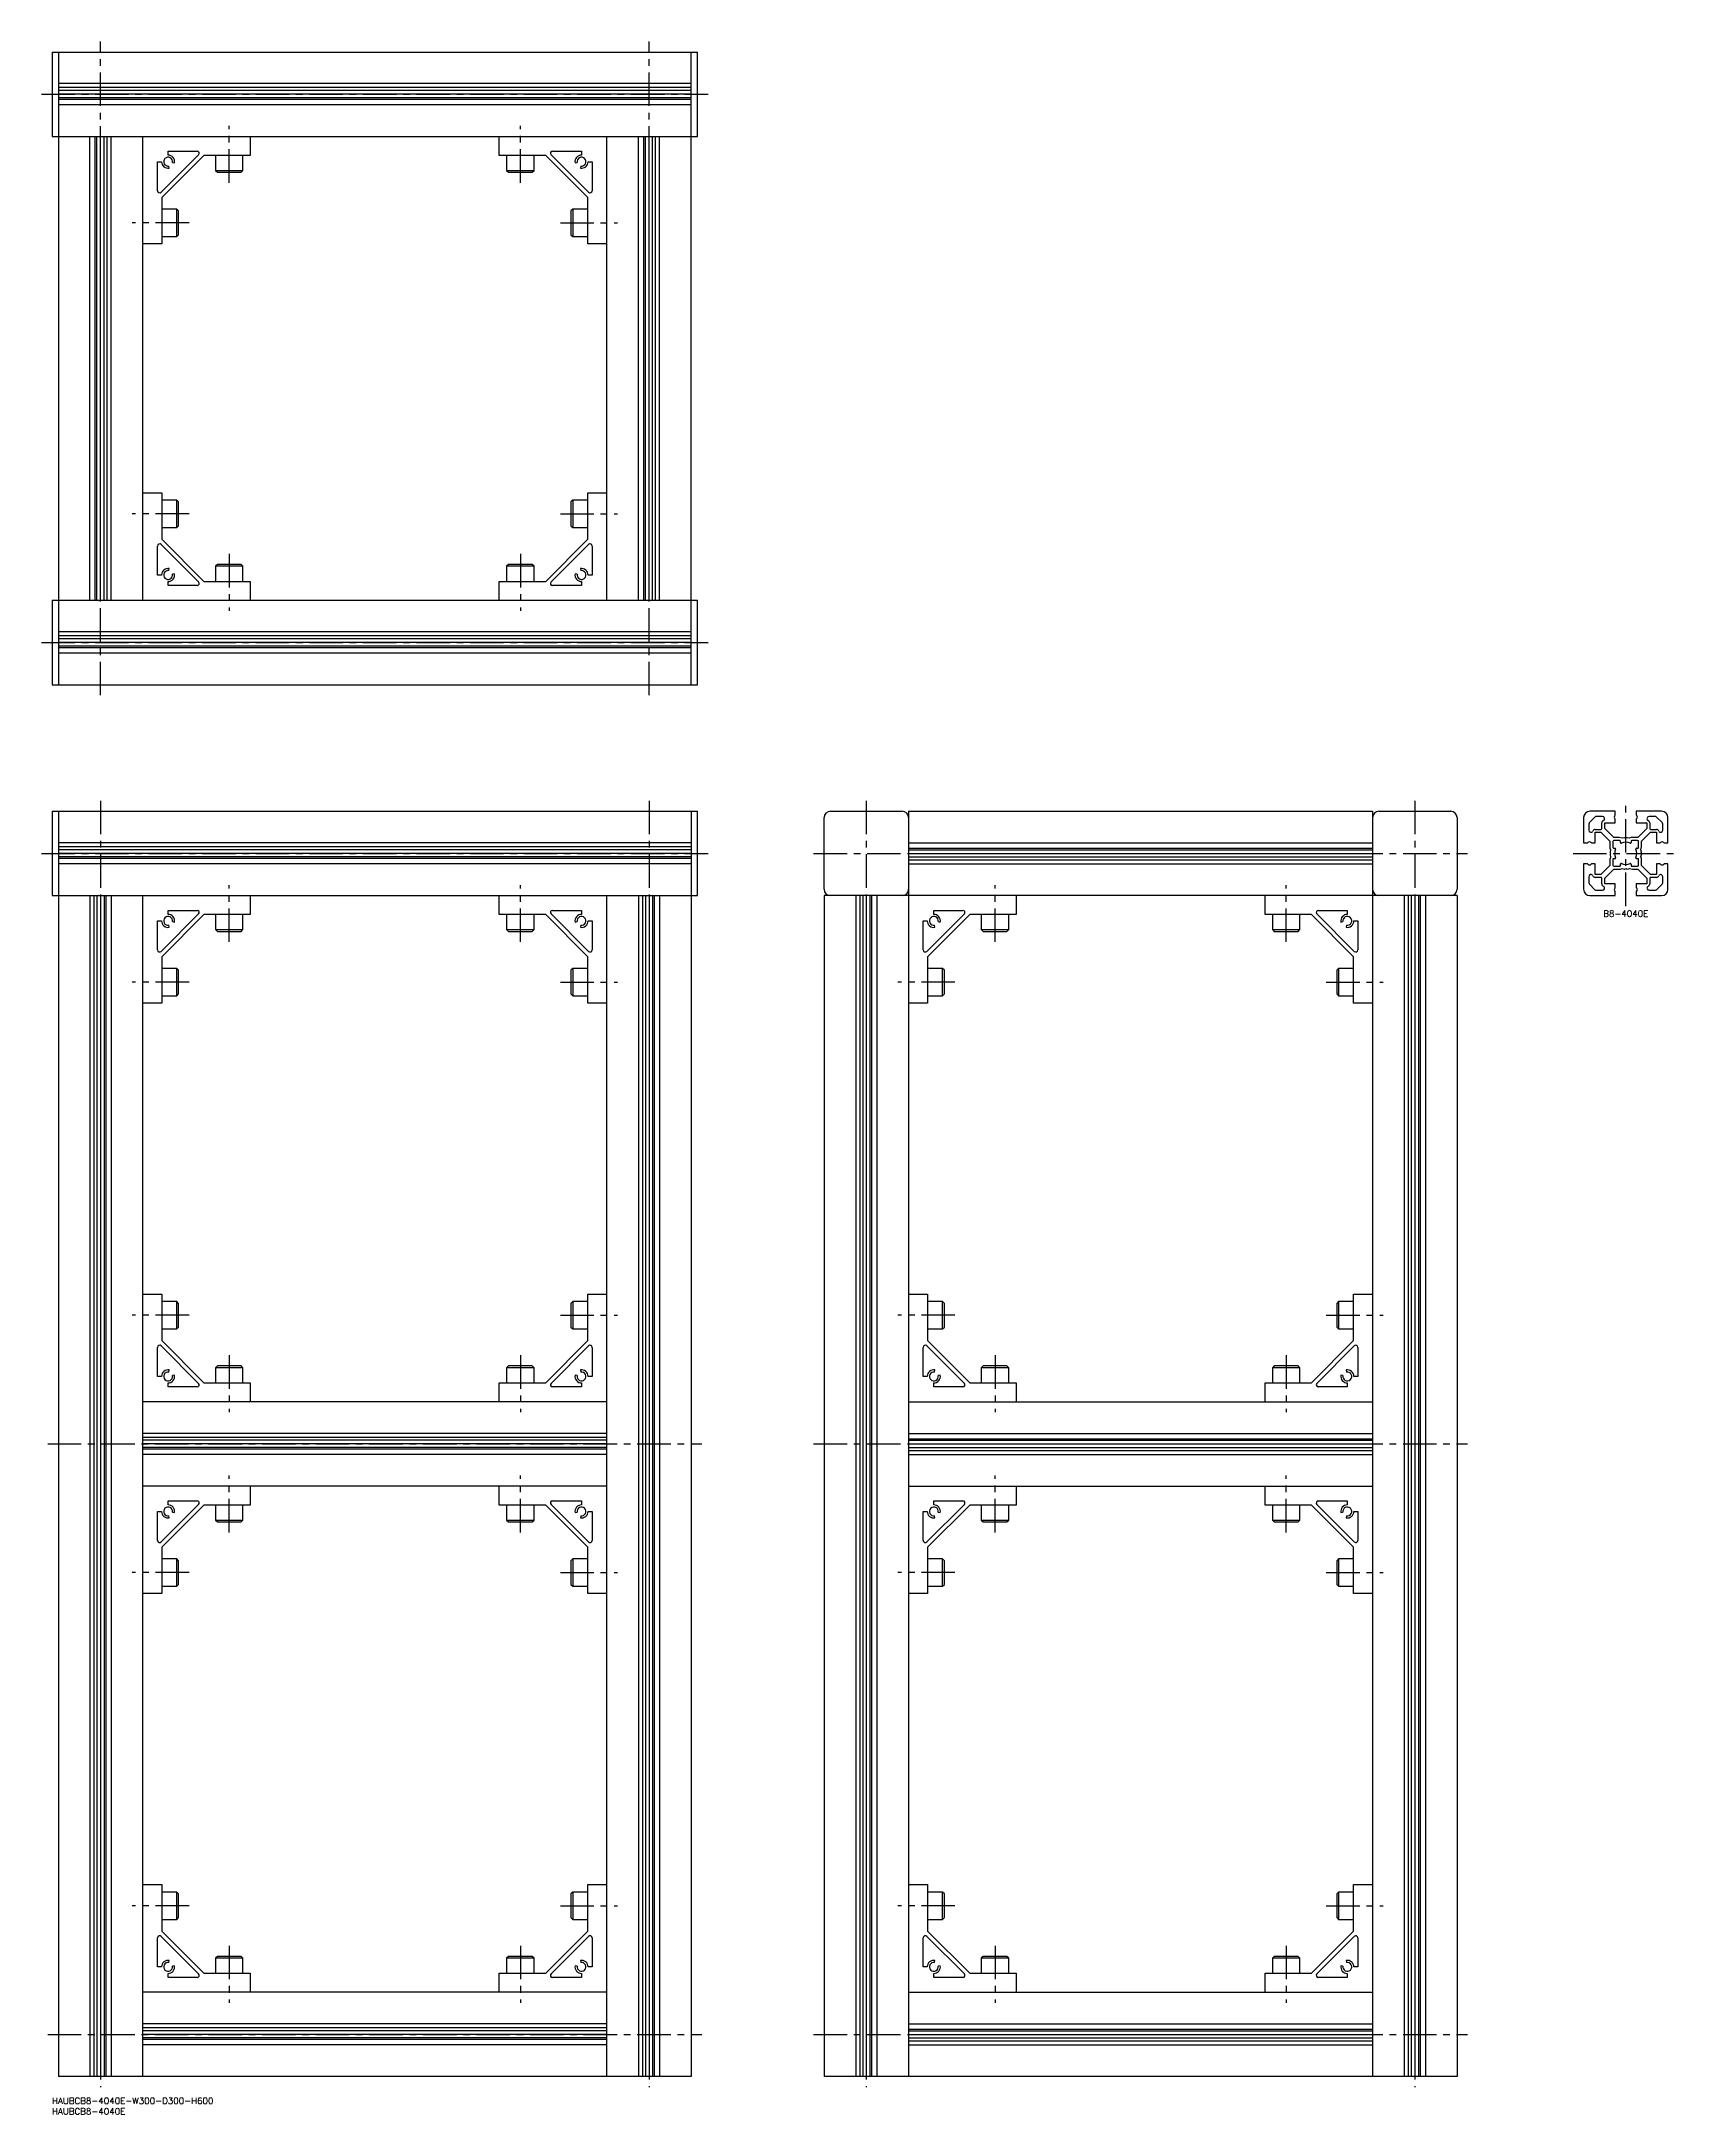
# Model space of a CAD drawing. Extents: x -5 to 771, y -8 to 975.
import ezdxf

# ---------------------------------------------------------------- set-up
doc = ezdxf.new("R2010")
doc.units = 0
doc.header["$LTSCALE"] = 0.5
doc.linetypes.add('CENTER', pattern=[50.8, 31.75, -6.35, 6.35, -6.35])
for name, color, linetype in [('MSM_CENTER', 1, 'CENTER'), ('MSM_CONTINUOUS', 7, 'CONTINUOUS'), ('MSM_PART_NUMBER', 7, 'CONTINUOUS')]:
    doc.layers.add(name, color=color, linetype=linetype)
doc.styles.get("Standard").update_dxf_attribs({"font": 'txt.shx', "height": 3, "bigfont": 'bigfont.shx'})

# ---------------------------------------------------------------- blocks, each defined once
blk = doc.blocks.new('*U8')
at = {"layer": 'MSM_PART_NUMBER'}
blk.add_text('HAUBCB8-4040E-W300-D300-H600', height=3, dxfattribs=at).set_placement((0, -3))
blk = doc.blocks.new('*U9')
at = {"layer": 'MSM_PART_NUMBER'}
blk.add_text('HAUBCB8-4040E', height=3, dxfattribs=at).set_placement((0, -8))
blk = doc.blocks.new('*U10')
at = {"layer": 'MSM_PART_NUMBER'}
blk.add_text('B8-4040E', height=3, dxfattribs=at).set_placement((735.32, 559.97))

msp = doc.modelspace()

# ---------------------------------------------------------------- linework, layer by layer
at = {"layer": 'MSM_CENTER'}
for p, q in [((23, 665), (23, 975)), ((283, 665), (283, 975)), ((-5, 950), (311, 950)), ((84, 908), (84, 935)), ((222, 908), (222, 935)), ((65, 889), (38, 889)), ((241, 889), (268, 889)), ((65, 751), (38, 751)), ((241, 751), (268, 751)), ((84, 732), (84, 705)), ((222, 732), (222, 705)), ((-5, 690), (311, 690)), ((23, 615), (23, 5)), ((283, 615), (283, 5)), ((386, 615), (386, 5)), ((646, 615), (646, 5)), ((746, 565), (746, 615)), ((-5, 590), (311, 590)), ((361, 590), (671, 590)), ((721, 590), (771, 590)), ((84, 548), (84, 575)), ((222, 548), (222, 575)), ((447, 548), (447, 575)), ((585, 548), (585, 575)), ((65, 529), (38, 529)), ((241, 529), (268, 529)), ((428, 529), (401, 529)), ((604, 529), (631, 529)), ((65, 371), (38, 371)), ((241, 371), (268, 371)), ((428, 371), (401, 371)), ((604, 371), (631, 371)), ((84, 352), (84, 325)), ((222, 352), (222, 325)), ((447, 352), (447, 325)), ((585, 352), (585, 325)), ((-2, 310), (308, 310)), ((361, 310), (671, 310)), ((84, 268), (84, 295)), ((222, 268), (222, 295)), ((447, 268), (447, 295)), ((585, 268), (585, 295)), ((65, 249), (38, 249)), ((241, 249), (268, 249)), ((428, 249), (401, 249)), ((604, 249), (631, 249)), ((65, 91), (38, 91)), ((241, 91), (268, 91)), ((428, 91), (401, 91)), ((604, 91), (631, 91)), ((84, 72), (84, 45)), ((222, 72), (222, 45)), ((447, 72), (447, 45)), ((585, 72), (585, 45)), ((-2, 30), (308, 30)), ((361, 30), (671, 30))]:
    msp.add_line(p, q, dxfattribs=at)
at = {"layer": 'MSM_CONTINUOUS'}
for p, q in [((0, 970), (0, 930)), ((0, 970), (306, 970)), ((3, 970), (3, 670)), ((303, 670), (303, 970)), ((306, 930), (306, 970)), ((303, 955), (3, 955)), ((303, 953.11), (3, 953.11)), ((303, 951.7), (3, 951.7)), ((303, 950), (3, 950)), ((303, 948.3), (3, 948.3)), ((303, 947.52), (3, 947.52)), ((303, 945), (3, 945)), ((0, 930), (306, 930)), ((18, 710), (18, 930)), ((20.52, 710), (20.52, 930)), ((21.3, 710), (21.3, 930)), ((23, 710), (23, 930)), ((24.7, 710), (24.7, 930)), ((26.11, 710), (26.11, 930)), ((28, 710), (28, 930)), ((43, 710), (43, 930)), ((94, 930), (94, 921)), ((212, 921), (212, 930)), ((263, 710), (263, 930)), ((278, 710), (278, 930)), ((280.52, 710), (280.52, 930)), ((281.3, 710), (281.3, 930)), ((283, 710), (283, 930)), ((284.7, 710), (284.7, 930)), ((286.11, 710), (286.11, 930)), ((288, 710), (288, 930)), ((50, 904.24), (50, 918)), ((50, 918), (51.9, 918)), ((69.46, 921.29), (51.71, 903.54)), ((72, 921), (52, 901)), ((55, 923), (68.76, 923)), ((55, 921.1), (55, 923)), ((55.54, 914.95), (55.36, 915.93)), ((57.07, 917.64), (58.05, 917.46)), ((94, 921), (72, 921)), ((77.5, 921), (77.5, 913.87)), ((90.5, 913.87), (90.5, 921)), ((234, 921), (212, 921)), ((215.5, 921), (215.5, 913.87)), ((228.5, 913.87), (228.5, 921)), ((254, 901), (234, 921)), ((254.29, 903.54), (236.54, 921.29)), ((237.24, 923), (251, 923)), ((247.95, 917.46), (248.93, 917.64)), ((250.64, 915.93), (250.46, 914.95)), ((251, 923), (251, 921.1)), ((254.1, 918), (256, 918)), ((256, 918), (256, 904.24)), ((77.5, 913.87), (78.37, 913)), ((77.5, 913.87), (90.5, 913.87)), ((78.37, 913), (89.63, 913)), ((89.63, 913), (90.5, 913.87)), ((215.5, 913.87), (216.37, 913)), ((215.5, 913.87), (228.5, 913.87)), ((216.37, 913), (227.63, 913)), ((227.63, 913), (228.5, 913.87)), ((52, 901), (52, 879)), ((59.13, 895.5), (52, 895.5)), ((60, 894.63), (59.13, 895.5)), ((59.13, 882.5), (59.13, 895.5)), ((60, 883.37), (60, 894.63)), ((246.87, 895.5), (246, 894.63)), ((246, 894.63), (246, 883.37)), ((254, 895.5), (246.87, 895.5)), ((246.87, 895.5), (246.87, 882.5)), ((254, 879), (254, 901)), ((52, 879), (43, 879)), ((52, 882.5), (59.13, 882.5)), ((59.13, 882.5), (60, 883.37)), ((246, 883.37), (246.87, 882.5)), ((246.87, 882.5), (254, 882.5)), ((263, 879), (254, 879)), ((43, 761), (52, 761)), ((52, 761), (52, 739)), ((59.13, 757.5), (52, 757.5)), ((60, 756.63), (59.13, 757.5)), ((59.13, 744.5), (59.13, 757.5)), ((246.87, 757.5), (246, 756.63)), ((254, 757.5), (246.87, 757.5)), ((246.87, 757.5), (246.87, 744.5)), ((254, 739), (254, 761)), ((254, 761), (263, 761)), ((60, 745.37), (60, 756.63)), ((246, 756.63), (246, 745.37)), ((52, 744.5), (59.13, 744.5)), ((52, 739), (72, 719)), ((59.13, 744.5), (60, 745.37)), ((234, 719), (254, 739)), ((246, 745.37), (246.87, 744.5)), ((246.87, 744.5), (254, 744.5)), ((50, 722), (50, 735.76)), ((51.71, 736.46), (69.46, 718.71)), ((236.54, 718.71), (254.29, 736.46)), ((256, 735.76), (256, 722)), ((51.9, 722), (50, 722)), ((55, 717), (55, 718.9)), ((55.36, 724.07), (55.54, 725.05)), ((58.05, 722.54), (57.07, 722.36)), ((72, 719), (94, 719)), ((78.37, 727), (77.5, 726.13)), ((77.5, 726.13), (77.5, 719)), ((90.5, 726.13), (77.5, 726.13)), ((89.63, 727), (78.37, 727)), ((90.5, 726.13), (89.63, 727)), ((90.5, 719), (90.5, 726.13)), ((94, 719), (94, 710)), ((212, 719), (234, 719)), ((212, 710), (212, 719)), ((216.37, 727), (215.5, 726.13)), ((215.5, 726.13), (215.5, 719)), ((228.5, 726.13), (215.5, 726.13)), ((227.63, 727), (216.37, 727)), ((228.5, 726.13), (227.63, 727)), ((228.5, 719), (228.5, 726.13)), ((248.93, 722.36), (247.95, 722.54)), ((250.46, 725.05), (250.64, 724.07)), ((251, 718.9), (251, 717)), ((256, 722), (254.1, 722)), ((0, 710), (306, 710)), ((0, 710), (0, 670)), ((68.76, 717), (55, 717)), ((251, 717), (237.24, 717)), ((306, 670), (306, 710)), ((303, 695), (3, 695)), ((303, 693.11), (3, 693.11)), ((303, 691.7), (3, 691.7)), ((303, 690), (3, 690)), ((303, 688.3), (3, 688.3)), ((303, 687.52), (3, 687.52)), ((303, 685), (3, 685)), ((0, 670), (306, 670)), ((0, 610), (306, 610)), ((0, 610), (0, 570)), ((3, 610), (3, 10)), ((303, 610), (303, 10)), ((306, 570), (306, 610)), ((369, 610), (403, 610)), ((406, 610), (406, 10)), ((406, 610), (626, 610)), ((626, 610), (626, 10)), ((629, 610), (663, 610)), ((741, 610), (729, 610)), ((741, 608.22), (741, 610)), ((763, 610), (751, 610)), ((751, 610), (751, 608.22)), ((366, 573), (366, 607)), ((666, 607), (666, 573)), ((726, 607), (726, 595)), ((728.5, 603.91), (728.5, 601.05)), ((731.39, 607.21), (728.79, 604.61)), ((731.5, 601.35), (734.15, 601.35)), ((731.5, 595), (731.5, 600)), ((731.5, 600), (734.23, 600)), ((734.95, 607.5), (732.09, 607.5)), ((734.23, 600), (738.5, 595.73)), ((734.65, 601.85), (734.65, 604.5)), ((736, 601.77), (736, 604.5)), ((736, 604.5), (741, 604.5)), ((740.27, 597.5), (736, 601.77)), ((741, 604.5), (741, 606.18)), ((751, 606.18), (751, 604.5)), ((751, 604.5), (756, 604.5)), ((756, 601.77), (751.73, 597.5)), ((753.5, 595.73), (757.77, 600)), ((756, 604.5), (756, 601.77)), ((759.91, 607.5), (757.05, 607.5)), ((757.35, 604.5), (757.35, 601.85)), ((757.77, 600), (760.5, 600)), ((757.85, 601.35), (760.5, 601.35)), ((760.5, 600), (760.5, 595)), ((763.21, 604.61), (760.61, 607.21)), ((763.5, 601.05), (763.5, 603.91)), ((766, 595), (766, 607)), ((303, 595), (3, 595)), ((303, 593.11), (3, 593.11)), ((303, 591.7), (3, 591.7)), ((303, 590), (3, 590)), ((406, 595), (626, 595)), ((406, 592.48), (626, 592.48)), ((406, 591.7), (626, 591.7)), ((406, 590), (626, 590)), ((726, 595), (727.78, 595)), ((729.82, 595), (731.5, 595)), ((738.5, 595.73), (738.5, 592.48)), ((738.5, 592.48), (738.8, 591.7)), ((738.8, 591.7), (738.58, 590.65)), ((738.63, 590.29), (738.8, 590)), ((738.8, 590), (738.63, 589.71)), ((739.9, 595.6), (739.9, 592.8)), ((740.2, 592.5), (740.9, 592.5)), ((742.89, 597.5), (740.27, 597.5)), ((743.2, 596.1), (740.4, 596.1)), ((744.3, 597.2), (742.89, 597.5)), ((743.5, 595.1), (743.5, 595.8)), ((745.35, 597.42), (744.3, 597.2)), ((746, 597.2), (745.71, 597.37)), ((746.29, 597.37), (746, 597.2)), ((747.7, 597.2), (746.65, 597.42)), ((748.48, 597.5), (747.7, 597.2)), ((751.73, 597.5), (748.48, 597.5)), ((748.5, 595.8), (748.5, 595.1)), ((751.6, 596.1), (748.8, 596.1)), ((751.1, 592.5), (751.8, 592.5)), ((752.1, 592.8), (752.1, 595.6)), ((753.2, 591.7), (753.5, 593.11)), ((753.42, 590.65), (753.2, 591.7)), ((753.2, 590), (753.37, 590.29)), ((753.37, 589.71), (753.2, 590)), ((753.5, 593.11), (753.5, 595.73)), ((760.5, 595), (762.18, 595)), ((764.22, 595), (766, 595)), ((303, 588.3), (3, 588.3)), ((303, 587.52), (3, 587.52)), ((303, 585), (3, 585)), ((406, 588.3), (626, 588.3)), ((406, 586.89), (626, 586.89)), ((406, 585), (626, 585)), ((726, 585), (726, 573)), ((727.78, 585), (726, 585)), ((731.5, 585), (729.82, 585)), ((731.5, 580), (731.5, 585)), ((734.23, 580), (731.5, 580)), ((738.5, 584.27), (734.23, 580)), ((736, 578.23), (740.27, 582.5)), ((738.8, 588.3), (738.5, 586.89)), ((738.5, 586.89), (738.5, 584.27)), ((738.58, 589.35), (738.8, 588.3)), ((739.9, 587.2), (739.9, 584.4)), ((740.9, 587.5), (740.2, 587.5)), ((740.27, 582.5), (743.52, 582.5)), ((740.4, 583.9), (743.2, 583.9)), ((743.5, 584.2), (743.5, 584.9)), ((743.52, 582.5), (744.3, 582.8)), ((744.3, 582.8), (745.35, 582.58)), ((745.71, 582.63), (746, 582.8)), ((746, 582.8), (746.29, 582.63)), ((746.65, 582.58), (747.7, 582.8)), ((747.7, 582.8), (749.11, 582.5)), ((748.5, 584.9), (748.5, 584.2)), ((748.8, 583.9), (751.6, 583.9)), ((749.11, 582.5), (751.73, 582.5)), ((751.8, 587.5), (751.1, 587.5)), ((751.73, 582.5), (756, 578.23)), ((752.1, 584.4), (752.1, 587.2)), ((753.2, 588.3), (753.42, 589.35)), ((753.5, 587.52), (753.2, 588.3)), ((753.5, 584.27), (753.5, 587.52)), ((757.77, 580), (753.5, 584.27)), ((760.5, 580), (757.77, 580)), ((762.18, 585), (760.5, 585)), ((760.5, 585), (760.5, 580)), ((766, 585), (764.22, 585)), ((766, 573), (766, 585)), ((728.5, 578.95), (728.5, 576.09)), ((728.79, 575.39), (731.39, 572.79)), ((734.15, 578.65), (731.5, 578.65)), ((732.09, 572.5), (734.95, 572.5)), ((734.65, 575.5), (734.65, 578.15)), ((736, 575.5), (736, 578.23)), ((741, 575.5), (736, 575.5)), ((741, 573.82), (741, 575.5)), ((741, 570), (741, 571.78)), ((756, 575.5), (751, 575.5)), ((751, 575.5), (751, 573.82)), ((751, 571.78), (751, 570)), ((756, 578.23), (756, 575.5)), ((757.05, 572.5), (759.91, 572.5)), ((757.35, 578.15), (757.35, 575.5)), ((760.5, 578.65), (757.85, 578.65)), ((760.61, 572.79), (763.21, 575.39)), ((763.5, 576.09), (763.5, 578.95)), ((0, 570), (306, 570)), ((18, 570), (18, 10)), ((19.89, 570), (19.89, 10)), ((21.3, 570), (21.3, 10)), ((23, 570), (23, 10)), ((24.7, 570), (24.7, 10)), ((25.48, 570), (25.48, 10)), ((28, 570), (28, 10)), ((43, 10), (43, 570)), ((69.46, 561.29), (51.71, 543.54)), ((72, 561), (52, 541)), ((55, 563), (68.76, 563)), ((55, 561.1), (55, 563)), ((94, 561), (72, 561)), ((77.5, 561), (77.5, 553.87)), ((90.5, 553.87), (90.5, 561)), ((94, 570), (94, 561)), ((212, 561), (212, 570)), ((234, 561), (212, 561)), ((215.5, 561), (215.5, 553.87)), ((228.5, 553.87), (228.5, 561)), ((254, 541), (234, 561)), ((254.29, 543.54), (236.54, 561.29)), ((237.24, 563), (251, 563)), ((251, 563), (251, 561.1)), ((263, 10), (263, 570)), ((278, 570), (278, 10)), ((279.89, 570), (279.89, 10)), ((281.3, 570), (281.3, 10)), ((283, 570), (283, 10)), ((284.7, 570), (284.7, 10)), ((285.48, 570), (285.48, 10)), ((288, 570), (288, 10)), ((666, 570), (366, 570)), ((366, 570), (366, 10)), ((381, 570), (381, 10)), ((382.89, 570), (382.89, 10)), ((384.3, 570), (384.3, 10)), ((386, 570), (386, 10)), ((387.7, 570), (387.7, 10)), ((388.48, 570), (388.48, 10)), ((391, 570), (391, 10)), ((432.46, 561.29), (414.71, 543.54)), ((435, 561), (415, 541)), ((418, 563), (431.76, 563)), ((418, 561.1), (418, 563)), ((457, 561), (435, 561)), ((440.5, 561), (440.5, 553.87)), ((453.5, 553.87), (453.5, 561)), ((457, 570), (457, 561)), ((575, 561), (575, 570)), ((597, 561), (575, 561)), ((578.5, 561), (578.5, 553.87)), ((591.5, 553.87), (591.5, 561)), ((617, 541), (597, 561)), ((617.29, 543.54), (599.54, 561.29)), ((600.24, 563), (614, 563)), ((614, 563), (614, 561.1)), ((641, 570), (641, 10)), ((642.89, 570), (642.89, 10)), ((644.3, 570), (644.3, 10)), ((646, 570), (646, 10)), ((647.7, 570), (647.7, 10)), ((648.48, 570), (648.48, 10)), ((651, 570), (651, 10)), ((666, 570), (666, 10)), ((729, 570), (741, 570)), ((751, 570), (763, 570)), ((50, 544.24), (50, 558)), ((50, 558), (51.9, 558)), ((55.54, 554.95), (55.36, 555.93)), ((57.07, 557.64), (58.05, 557.46)), ((77.5, 553.87), (78.37, 553)), ((77.5, 553.87), (90.5, 553.87)), ((78.37, 553), (89.63, 553)), ((89.63, 553), (90.5, 553.87)), ((215.5, 553.87), (216.37, 553)), ((215.5, 553.87), (228.5, 553.87)), ((216.37, 553), (227.63, 553)), ((227.63, 553), (228.5, 553.87)), ((247.95, 557.46), (248.93, 557.64)), ((250.64, 555.93), (250.46, 554.95)), ((254.1, 558), (256, 558)), ((256, 558), (256, 544.24)), ((413, 544.24), (413, 558)), ((413, 558), (414.9, 558)), ((418.54, 554.95), (418.36, 555.93)), ((420.07, 557.64), (421.05, 557.46)), ((440.5, 553.87), (441.37, 553)), ((440.5, 553.87), (453.5, 553.87)), ((441.37, 553), (452.63, 553)), ((452.63, 553), (453.5, 553.87)), ((578.5, 553.87), (579.37, 553)), ((578.5, 553.87), (591.5, 553.87)), ((579.37, 553), (590.63, 553)), ((590.63, 553), (591.5, 553.87)), ((610.95, 557.46), (611.93, 557.64)), ((613.64, 555.93), (613.46, 554.95)), ((617.1, 558), (619, 558)), ((619, 558), (619, 544.24)), ((52, 541), (52, 519)), ((254, 519), (254, 541)), ((415, 541), (415, 519)), ((617, 519), (617, 541)), ((59.13, 535.5), (52, 535.5)), ((60, 534.63), (59.13, 535.5)), ((59.13, 522.5), (59.13, 535.5)), ((60, 523.37), (60, 534.63)), ((246.87, 535.5), (246, 534.63)), ((246, 534.63), (246, 523.37)), ((254, 535.5), (246.87, 535.5)), ((246.87, 535.5), (246.87, 522.5)), ((422.13, 535.5), (415, 535.5)), ((423, 534.63), (422.13, 535.5)), ((422.13, 522.5), (422.13, 535.5)), ((423, 523.37), (423, 534.63)), ((609.87, 535.5), (609, 534.63)), ((609, 534.63), (609, 523.37)), ((617, 535.5), (609.87, 535.5)), ((609.87, 535.5), (609.87, 522.5)), ((52, 522.5), (59.13, 522.5)), ((59.13, 522.5), (60, 523.37)), ((246, 523.37), (246.87, 522.5)), ((246.87, 522.5), (254, 522.5)), ((415, 522.5), (422.13, 522.5)), ((422.13, 522.5), (423, 523.37)), ((609, 523.37), (609.87, 522.5)), ((609.87, 522.5), (617, 522.5)), ((52, 519), (43, 519)), ((263, 519), (254, 519)), ((415, 519), (406, 519)), ((626, 519), (617, 519)), ((43, 381), (52, 381)), ((52, 381), (52, 359)), ((59.13, 377.5), (52, 377.5)), ((60, 376.63), (59.13, 377.5)), ((59.13, 364.5), (59.13, 377.5)), ((60, 365.37), (60, 376.63)), ((246.87, 377.5), (246, 376.63)), ((246, 376.63), (246, 365.37)), ((254, 377.5), (246.87, 377.5)), ((246.87, 377.5), (246.87, 364.5)), ((254, 359), (254, 381)), ((254, 381), (263, 381)), ((406, 381), (415, 381)), ((415, 381), (415, 359)), ((422.13, 377.5), (415, 377.5)), ((423, 376.63), (422.13, 377.5)), ((422.13, 364.5), (422.13, 377.5)), ((423, 365.37), (423, 376.63)), ((609.87, 377.5), (609, 376.63)), ((609, 376.63), (609, 365.37)), ((617, 377.5), (609.87, 377.5)), ((609.87, 377.5), (609.87, 364.5)), ((617, 359), (617, 381)), ((617, 381), (626, 381)), ((52, 364.5), (59.13, 364.5)), ((59.13, 364.5), (60, 365.37)), ((246, 365.37), (246.87, 364.5)), ((246.87, 364.5), (254, 364.5)), ((415, 364.5), (422.13, 364.5)), ((422.13, 364.5), (423, 365.37)), ((609, 365.37), (609.87, 364.5)), ((609.87, 364.5), (617, 364.5)), ((50, 342), (50, 355.76)), ((51.71, 356.46), (69.46, 338.71)), ((52, 359), (72, 339)), ((234, 339), (254, 359)), ((236.54, 338.71), (254.29, 356.46)), ((256, 355.76), (256, 342)), ((413, 342), (413, 355.76)), ((414.71, 356.46), (432.46, 338.71)), ((415, 359), (435, 339)), ((597, 339), (617, 359)), ((599.54, 338.71), (617.29, 356.46)), ((619, 355.76), (619, 342)), ((55.36, 344.07), (55.54, 345.05)), ((78.37, 347), (77.5, 346.13)), ((77.5, 346.13), (77.5, 339)), ((90.5, 346.13), (77.5, 346.13)), ((89.63, 347), (78.37, 347)), ((90.5, 346.13), (89.63, 347)), ((90.5, 339), (90.5, 346.13)), ((216.37, 347), (215.5, 346.13)), ((215.5, 346.13), (215.5, 339)), ((228.5, 346.13), (215.5, 346.13)), ((227.63, 347), (216.37, 347)), ((228.5, 346.13), (227.63, 347)), ((228.5, 339), (228.5, 346.13)), ((250.46, 345.05), (250.64, 344.07)), ((418.36, 344.07), (418.54, 345.05)), ((441.37, 347), (440.5, 346.13)), ((440.5, 346.13), (440.5, 339)), ((453.5, 346.13), (440.5, 346.13)), ((452.63, 347), (441.37, 347)), ((453.5, 346.13), (452.63, 347)), ((453.5, 339), (453.5, 346.13)), ((579.37, 347), (578.5, 346.13)), ((578.5, 346.13), (578.5, 339)), ((591.5, 346.13), (578.5, 346.13)), ((590.63, 347), (579.37, 347)), ((591.5, 346.13), (590.63, 347)), ((591.5, 339), (591.5, 346.13)), ((613.46, 345.05), (613.64, 344.07)), ((51.9, 342), (50, 342)), ((55, 337), (55, 338.9)), ((68.76, 337), (55, 337)), ((58.05, 342.54), (57.07, 342.36)), ((72, 339), (94, 339)), ((94, 339), (94, 330)), ((212, 339), (234, 339)), ((212, 330), (212, 339)), ((251, 337), (237.24, 337)), ((248.93, 342.36), (247.95, 342.54)), ((251, 338.9), (251, 337)), ((256, 342), (254.1, 342)), ((414.9, 342), (413, 342)), ((418, 337), (418, 338.9)), ((431.76, 337), (418, 337)), ((421.05, 342.54), (420.07, 342.36)), ((435, 339), (457, 339)), ((457, 339), (457, 330)), ((575, 339), (597, 339)), ((575, 330), (575, 339)), ((614, 337), (600.24, 337)), ((611.93, 342.36), (610.95, 342.54)), ((614, 338.9), (614, 337)), ((619, 342), (617.1, 342)), ((263, 330), (43, 330)), ((406, 330), (626, 330)), ((263, 315), (43, 315)), ((406, 315), (626, 315)), ((263, 313.11), (43, 313.11)), ((263, 311.7), (43, 311.7)), ((263, 310), (43, 310)), ((263, 308.3), (43, 308.3)), ((263, 307.52), (43, 307.52)), ((263, 305), (43, 305)), ((406, 312.48), (626, 312.48)), ((406, 311.7), (626, 311.7)), ((406, 310), (626, 310)), ((406, 308.3), (626, 308.3)), ((406, 306.89), (626, 306.89)), ((406, 305), (626, 305)), ((263, 290), (43, 290)), ((94, 290), (94, 281)), ((212, 281), (212, 290)), ((406, 290), (626, 290)), ((457, 290), (457, 281)), ((575, 281), (575, 290)), ((50, 264.24), (50, 278)), ((50, 278), (51.9, 278)), ((69.46, 281.29), (51.71, 263.54)), ((72, 281), (52, 261)), ((55, 283), (68.76, 283)), ((55, 281.1), (55, 283)), ((55.54, 274.95), (55.36, 275.93)), ((57.07, 277.64), (58.05, 277.46)), ((94, 281), (72, 281)), ((77.5, 281), (77.5, 273.87)), ((90.5, 273.87), (90.5, 281)), ((234, 281), (212, 281)), ((215.5, 281), (215.5, 273.87)), ((228.5, 273.87), (228.5, 281)), ((254, 261), (234, 281)), ((254.29, 263.54), (236.54, 281.29)), ((237.24, 283), (251, 283)), ((247.95, 277.46), (248.93, 277.64)), ((250.64, 275.93), (250.46, 274.95)), ((251, 283), (251, 281.1)), ((254.1, 278), (256, 278)), ((256, 278), (256, 264.24)), ((413, 264.24), (413, 278)), ((413, 278), (414.9, 278)), ((432.46, 281.29), (414.71, 263.54)), ((435, 281), (415, 261)), ((418, 283), (431.76, 283)), ((418, 281.1), (418, 283)), ((418.54, 274.95), (418.36, 275.93)), ((420.07, 277.64), (421.05, 277.46)), ((457, 281), (435, 281)), ((440.5, 281), (440.5, 273.87)), ((453.5, 273.87), (453.5, 281)), ((597, 281), (575, 281)), ((578.5, 281), (578.5, 273.87)), ((591.5, 273.87), (591.5, 281)), ((617, 261), (597, 281)), ((617.29, 263.54), (599.54, 281.29)), ((600.24, 283), (614, 283)), ((610.95, 277.46), (611.93, 277.64)), ((613.64, 275.93), (613.46, 274.95)), ((614, 283), (614, 281.1)), ((617.1, 278), (619, 278)), ((619, 278), (619, 264.24)), ((77.5, 273.87), (78.37, 273)), ((77.5, 273.87), (90.5, 273.87)), ((78.37, 273), (89.63, 273)), ((89.63, 273), (90.5, 273.87)), ((215.5, 273.87), (216.37, 273)), ((215.5, 273.87), (228.5, 273.87)), ((216.37, 273), (227.63, 273)), ((227.63, 273), (228.5, 273.87)), ((440.5, 273.87), (441.37, 273)), ((440.5, 273.87), (453.5, 273.87)), ((441.37, 273), (452.63, 273)), ((452.63, 273), (453.5, 273.87)), ((578.5, 273.87), (579.37, 273)), ((578.5, 273.87), (591.5, 273.87)), ((579.37, 273), (590.63, 273)), ((590.63, 273), (591.5, 273.87)), ((52, 261), (52, 239)), ((254, 239), (254, 261)), ((415, 261), (415, 239)), ((617, 239), (617, 261)), ((59.13, 255.5), (52, 255.5)), ((60, 254.63), (59.13, 255.5)), ((59.13, 242.5), (59.13, 255.5)), ((60, 243.37), (60, 254.63)), ((246.87, 255.5), (246, 254.63)), ((246, 254.63), (246, 243.37)), ((254, 255.5), (246.87, 255.5)), ((246.87, 255.5), (246.87, 242.5)), ((422.13, 255.5), (415, 255.5)), ((423, 254.63), (422.13, 255.5)), ((422.13, 242.5), (422.13, 255.5)), ((423, 243.37), (423, 254.63)), ((609.87, 255.5), (609, 254.63)), ((609, 254.63), (609, 243.37)), ((617, 255.5), (609.87, 255.5)), ((609.87, 255.5), (609.87, 242.5)), ((52, 239), (43, 239)), ((52, 242.5), (59.13, 242.5)), ((59.13, 242.5), (60, 243.37)), ((246, 243.37), (246.87, 242.5)), ((246.87, 242.5), (254, 242.5)), ((263, 239), (254, 239)), ((415, 239), (406, 239)), ((415, 242.5), (422.13, 242.5)), ((422.13, 242.5), (423, 243.37)), ((609, 243.37), (609.87, 242.5)), ((609.87, 242.5), (617, 242.5)), ((626, 239), (617, 239)), ((43, 101), (52, 101)), ((52, 101), (52, 79)), ((254, 79), (254, 101)), ((254, 101), (263, 101)), ((406, 101), (415, 101)), ((415, 101), (415, 79)), ((617, 79), (617, 101)), ((617, 101), (626, 101)), ((59.13, 97.5), (52, 97.5)), ((60, 96.63), (59.13, 97.5)), ((59.13, 84.5), (59.13, 97.5)), ((60, 85.37), (60, 96.63)), ((246.87, 97.5), (246, 96.63)), ((246, 96.63), (246, 85.37)), ((254, 97.5), (246.87, 97.5)), ((246.87, 97.5), (246.87, 84.5)), ((422.13, 97.5), (415, 97.5)), ((423, 96.63), (422.13, 97.5)), ((422.13, 84.5), (422.13, 97.5)), ((423, 85.37), (423, 96.63)), ((609.87, 97.5), (609, 96.63)), ((609, 96.63), (609, 85.37)), ((617, 97.5), (609.87, 97.5)), ((609.87, 97.5), (609.87, 84.5)), ((52, 84.5), (59.13, 84.5)), ((52, 79), (72, 59)), ((59.13, 84.5), (60, 85.37)), ((234, 59), (254, 79)), ((246, 85.37), (246.87, 84.5)), ((246.87, 84.5), (254, 84.5)), ((415, 84.5), (422.13, 84.5)), ((415, 79), (435, 59)), ((422.13, 84.5), (423, 85.37)), ((597, 59), (617, 79)), ((609, 85.37), (609.87, 84.5)), ((609.87, 84.5), (617, 84.5)), ((50, 62), (50, 75.76)), ((51.71, 76.46), (69.46, 58.71)), ((236.54, 58.71), (254.29, 76.46)), ((256, 75.76), (256, 62)), ((413, 62), (413, 75.76)), ((414.71, 76.46), (432.46, 58.71)), ((599.54, 58.71), (617.29, 76.46)), ((619, 75.76), (619, 62)), ((51.9, 62), (50, 62)), ((55.36, 64.07), (55.54, 65.05)), ((58.05, 62.54), (57.07, 62.36)), ((72, 59), (94, 59)), ((78.37, 67), (77.5, 66.13)), ((77.5, 66.13), (77.5, 59)), ((90.5, 66.13), (77.5, 66.13)), ((89.63, 67), (78.37, 67)), ((90.5, 66.13), (89.63, 67)), ((90.5, 59), (90.5, 66.13)), ((94, 59), (94, 50)), ((212, 59), (234, 59)), ((212, 50), (212, 59)), ((216.37, 67), (215.5, 66.13)), ((215.5, 66.13), (215.5, 59)), ((228.5, 66.13), (215.5, 66.13)), ((227.63, 67), (216.37, 67)), ((228.5, 66.13), (227.63, 67)), ((228.5, 59), (228.5, 66.13)), ((248.93, 62.36), (247.95, 62.54)), ((250.46, 65.05), (250.64, 64.07)), ((256, 62), (254.1, 62)), ((414.9, 62), (413, 62)), ((418.36, 64.07), (418.54, 65.05)), ((421.05, 62.54), (420.07, 62.36)), ((435, 59), (457, 59)), ((441.37, 67), (440.5, 66.13)), ((440.5, 66.13), (440.5, 59)), ((453.5, 66.13), (440.5, 66.13)), ((452.63, 67), (441.37, 67)), ((453.5, 66.13), (452.63, 67)), ((453.5, 59), (453.5, 66.13)), ((457, 59), (457, 50)), ((575, 59), (597, 59)), ((575, 50), (575, 59)), ((579.37, 67), (578.5, 66.13)), ((578.5, 66.13), (578.5, 59)), ((591.5, 66.13), (578.5, 66.13)), ((590.63, 67), (579.37, 67)), ((591.5, 66.13), (590.63, 67)), ((591.5, 59), (591.5, 66.13)), ((611.93, 62.36), (610.95, 62.54)), ((613.46, 65.05), (613.64, 64.07)), ((619, 62), (617.1, 62)), ((263, 50), (43, 50)), ((55, 57), (55, 58.9)), ((68.76, 57), (55, 57)), ((251, 57), (237.24, 57)), ((251, 58.9), (251, 57)), ((406, 50), (626, 50)), ((418, 57), (418, 58.9)), ((431.76, 57), (418, 57)), ((614, 57), (600.24, 57)), ((614, 58.9), (614, 57)), ((263, 35), (43, 35)), ((263, 33.11), (43, 33.11)), ((263, 31.7), (43, 31.7)), ((263, 30), (43, 30)), ((406, 35), (626, 35)), ((406, 32.48), (626, 32.48)), ((406, 31.7), (626, 31.7)), ((406, 30), (626, 30)), ((263, 28.3), (43, 28.3)), ((263, 27.52), (43, 27.52)), ((263, 25), (43, 25)), ((406, 28.3), (626, 28.3)), ((406, 26.89), (626, 26.89)), ((406, 25), (626, 25)), ((303, 10), (3, 10)), ((666, 10), (366, 10))]:
    msp.add_line(p, q, dxfattribs=at)
for centre, radius, start, end in [((55, 918), 3.1, 180, 280), ((55, 918), 2.1, 350, 280), ((55, 918), 3.1, 350, 90), ((68.76, 922), 1, 315, 90), ((237.24, 922), 1, 90, 225), ((251, 918), 3.1, 90, 190), ((251, 918), 2.1, 260, 190), ((251, 918), 3.1, 260, 0), ((51, 904.24), 1, 180, 315), ((255, 904.24), 1, 225, 0), ((51, 735.76), 1, 45, 180), ((255, 735.76), 1, 0, 135), ((55, 722), 3.1, 80, 180), ((55, 722), 2.1, 80, 10), ((55, 722), 3.1, 270, 10), ((68.76, 718), 1, 270, 45), ((237.24, 718), 1, 135, 270), ((251, 722), 3.1, 170, 270), ((251, 722), 2.1, 170, 100), ((251, 722), 3.1, 0, 100), ((369, 607), 3, 90, 180), ((403, 607), 3, 0, 90), ((629, 607), 3, 90, 180), ((663, 607), 3, 0, 90), ((729, 607), 3, 90, 180), ((763, 607), 3, 0, 90), ((729.5, 603.91), 1, 135, 180), ((729.5, 601.05), 1, 180, 330.82482), ((731.5, 600.15), 1.2, 90, 159.89355), ((732.09, 606.5), 1, 90, 135), ((734.15, 601.85), 0.5, 270, 0), ((735.85, 604.5), 1.2, 110.10645, 180), ((734.95, 606.5), 1, 299.17518, 90), ((741.5, 607.2), 1, 127.97987, 232.02013), ((740.7, 608.22), 0.3, 307.97987, 0), ((740.7, 606.18), 0.3, 0, 52.02013), ((751.3, 608.22), 0.3, 180, 232.02013), ((751.3, 606.18), 0.3, 127.97987, 180), ((750.5, 607.2), 1, 307.97987, 52.02013), ((757.05, 606.5), 1, 90, 240.82482), ((756.15, 604.5), 1.2, 0, 69.89355), ((757.85, 601.85), 0.5, 180, 270), ((759.91, 606.5), 1, 45, 90), ((760.5, 600.15), 1.2, 20.10645, 90), ((762.5, 601.05), 1, 209.17518, 0), ((762.5, 603.91), 1, 0, 45), ((727.78, 595.3), 0.3, 270, 322.02013), ((728.8, 594.5), 1, 37.97987, 142.02013), ((729.82, 595.3), 0.3, 217.97987, 270), ((739.06, 590.54), 0.5, 168, 210), ((740.4, 595.6), 0.5, 90, 180), ((740.2, 592.8), 0.3, 180, 270), ((746, 590), 5.25, 156.64691, 203.35309), ((740.9, 592.2), 0.3, 336.64691, 90), ((743.2, 595.8), 0.3, 0, 90), ((743.8, 595.1), 0.3, 180, 293.35307), ((746, 590), 5.25, 66.64691, 113.35309), ((745.46, 596.94), 0.5, 60, 102), ((746.54, 596.94), 0.5, 78, 120), ((748.2, 595.1), 0.3, 246.64691, 0), ((748.8, 595.8), 0.3, 90, 180), ((751.1, 592.2), 0.3, 90, 203.35309), ((746, 590), 5.25, 336.64691, 23.35309), ((751.6, 595.6), 0.5, 0, 90), ((751.8, 592.8), 0.3, 270, 0), ((752.94, 590.54), 0.5, 330, 12), ((762.18, 595.3), 0.3, 270, 322.02013), ((763.2, 594.5), 1, 37.97987, 142.02013), ((764.22, 595.3), 0.3, 217.97987, 270), ((727.78, 584.7), 0.3, 37.97987, 90), ((728.8, 585.5), 1, 217.97987, 322.02013), ((729.82, 584.7), 0.3, 90, 142.02013), ((739.06, 589.46), 0.5, 150, 192), ((740.2, 587.2), 0.3, 90, 180), ((740.4, 584.4), 0.5, 180, 270), ((740.9, 587.8), 0.3, 270, 23.35307), ((743.2, 584.2), 0.3, 270, 0), ((743.8, 584.9), 0.3, 66.64691, 180), ((746, 590), 5.25, 246.64691, 293.35309), ((745.46, 583.06), 0.5, 258, 300), ((746.54, 583.06), 0.5, 240, 282), ((748.2, 584.9), 0.3, 0, 113.35309), ((748.8, 584.2), 0.3, 180, 270), ((751.1, 587.8), 0.3, 156.64691, 270), ((751.6, 584.4), 0.5, 270, 0), ((751.8, 587.2), 0.3, 0, 90), ((752.94, 589.46), 0.5, 348, 30), ((762.18, 584.7), 0.3, 37.97987, 90), ((763.2, 585.5), 1, 217.97987, 322.02013), ((764.22, 584.7), 0.3, 90, 142.02013), ((369, 573), 3, 180, 270), ((403, 573), 3, 270, 0), ((629, 573), 3, 180, 270), ((663, 573), 3, 270, 0), ((729, 573), 3, 180, 270), ((729.5, 578.95), 1, 29.17518, 180), ((729.5, 576.09), 1, 180, 225), ((731.5, 579.85), 1.2, 200.10645, 270), ((732.09, 573.5), 1, 225, 270), ((734.15, 578.15), 0.5, 0, 90), ((735.85, 575.5), 1.2, 180, 249.89355), ((734.95, 573.5), 1, 270, 60.82482), ((741.5, 572.8), 1, 127.97987, 232.02013), ((740.7, 573.82), 0.3, 307.97987, 0), ((740.7, 571.78), 0.3, 0, 52.02013), ((751.3, 573.82), 0.3, 180, 232.02013), ((751.3, 571.78), 0.3, 127.97987, 180), ((750.5, 572.8), 1, 307.97987, 52.02013), ((757.05, 573.5), 1, 119.17518, 270), ((756.15, 575.5), 1.2, 290.10645, 0), ((757.85, 578.15), 0.5, 90, 180), ((759.91, 573.5), 1, 270, 315), ((760.5, 579.85), 1.2, 270, 339.89355), ((762.5, 578.95), 1, 0, 150.82482), ((763, 573), 3, 270, 0), ((762.5, 576.09), 1, 315, 0), ((55, 558), 3.1, 350, 90), ((68.76, 562), 1, 315, 90), ((237.24, 562), 1, 90, 225), ((251, 558), 3.1, 90, 190), ((418, 558), 3.1, 350, 90), ((431.76, 562), 1, 315, 90), ((600.24, 562), 1, 90, 225), ((614, 558), 3.1, 90, 190), ((55, 558), 3.1, 180, 280), ((55, 558), 2.1, 350, 280), ((251, 558), 2.1, 260, 190), ((251, 558), 3.1, 260, 0), ((418, 558), 3.1, 180, 280), ((418, 558), 2.1, 350, 280), ((614, 558), 2.1, 260, 190), ((614, 558), 3.1, 260, 0), ((51, 544.24), 1, 180, 315), ((255, 544.24), 1, 225, 0), ((414, 544.24), 1, 180, 315), ((618, 544.24), 1, 225, 0), ((51, 355.76), 1, 45, 180), ((255, 355.76), 1, 0, 135), ((414, 355.76), 1, 45, 180), ((618, 355.76), 1, 0, 135), ((55, 342), 3.1, 80, 180), ((55, 342), 2.1, 80, 10), ((251, 342), 2.1, 170, 100), ((251, 342), 3.1, 0, 100), ((418, 342), 3.1, 80, 180), ((418, 342), 2.1, 80, 10), ((614, 342), 2.1, 170, 100), ((614, 342), 3.1, 0, 100), ((55, 342), 3.1, 270, 10), ((68.76, 338), 1, 270, 45), ((237.24, 338), 1, 135, 270), ((251, 342), 3.1, 170, 270), ((418, 342), 3.1, 270, 10), ((431.76, 338), 1, 270, 45), ((600.24, 338), 1, 135, 270), ((614, 342), 3.1, 170, 270), ((55, 278), 3.1, 180, 280), ((55, 278), 2.1, 350, 280), ((55, 278), 3.1, 350, 90), ((68.76, 282), 1, 315, 90), ((237.24, 282), 1, 90, 225), ((251, 278), 3.1, 90, 190), ((251, 278), 2.1, 260, 190), ((251, 278), 3.1, 260, 0), ((418, 278), 3.1, 180, 280), ((418, 278), 2.1, 350, 280), ((418, 278), 3.1, 350, 90), ((431.76, 282), 1, 315, 90), ((600.24, 282), 1, 90, 225), ((614, 278), 3.1, 90, 190), ((614, 278), 2.1, 260, 190), ((614, 278), 3.1, 260, 0), ((51, 264.24), 1, 180, 315), ((255, 264.24), 1, 225, 0), ((414, 264.24), 1, 180, 315), ((618, 264.24), 1, 225, 0), ((51, 75.76), 1, 45, 180), ((255, 75.76), 1, 0, 135), ((414, 75.76), 1, 45, 180), ((618, 75.76), 1, 0, 135), ((55, 62), 3.1, 80, 180), ((55, 62), 2.1, 80, 10), ((55, 62), 3.1, 270, 10), ((251, 62), 3.1, 170, 270), ((251, 62), 2.1, 170, 100), ((251, 62), 3.1, 0, 100), ((418, 62), 3.1, 80, 180), ((418, 62), 2.1, 80, 10), ((418, 62), 3.1, 270, 10), ((614, 62), 3.1, 170, 270), ((614, 62), 2.1, 170, 100), ((614, 62), 3.1, 0, 100), ((68.76, 58), 1, 270, 45), ((237.24, 58), 1, 135, 270), ((431.76, 58), 1, 270, 45), ((600.24, 58), 1, 135, 270)]:
    msp.add_arc(centre, radius, start, end, dxfattribs=at)

# ---------------------------------------------------------------- block references
for name in ['*U10', '*U8', '*U9']:
    msp.add_blockref(name, (0, 0), dxfattribs=at)

doc.saveas('drawing.dxf')
